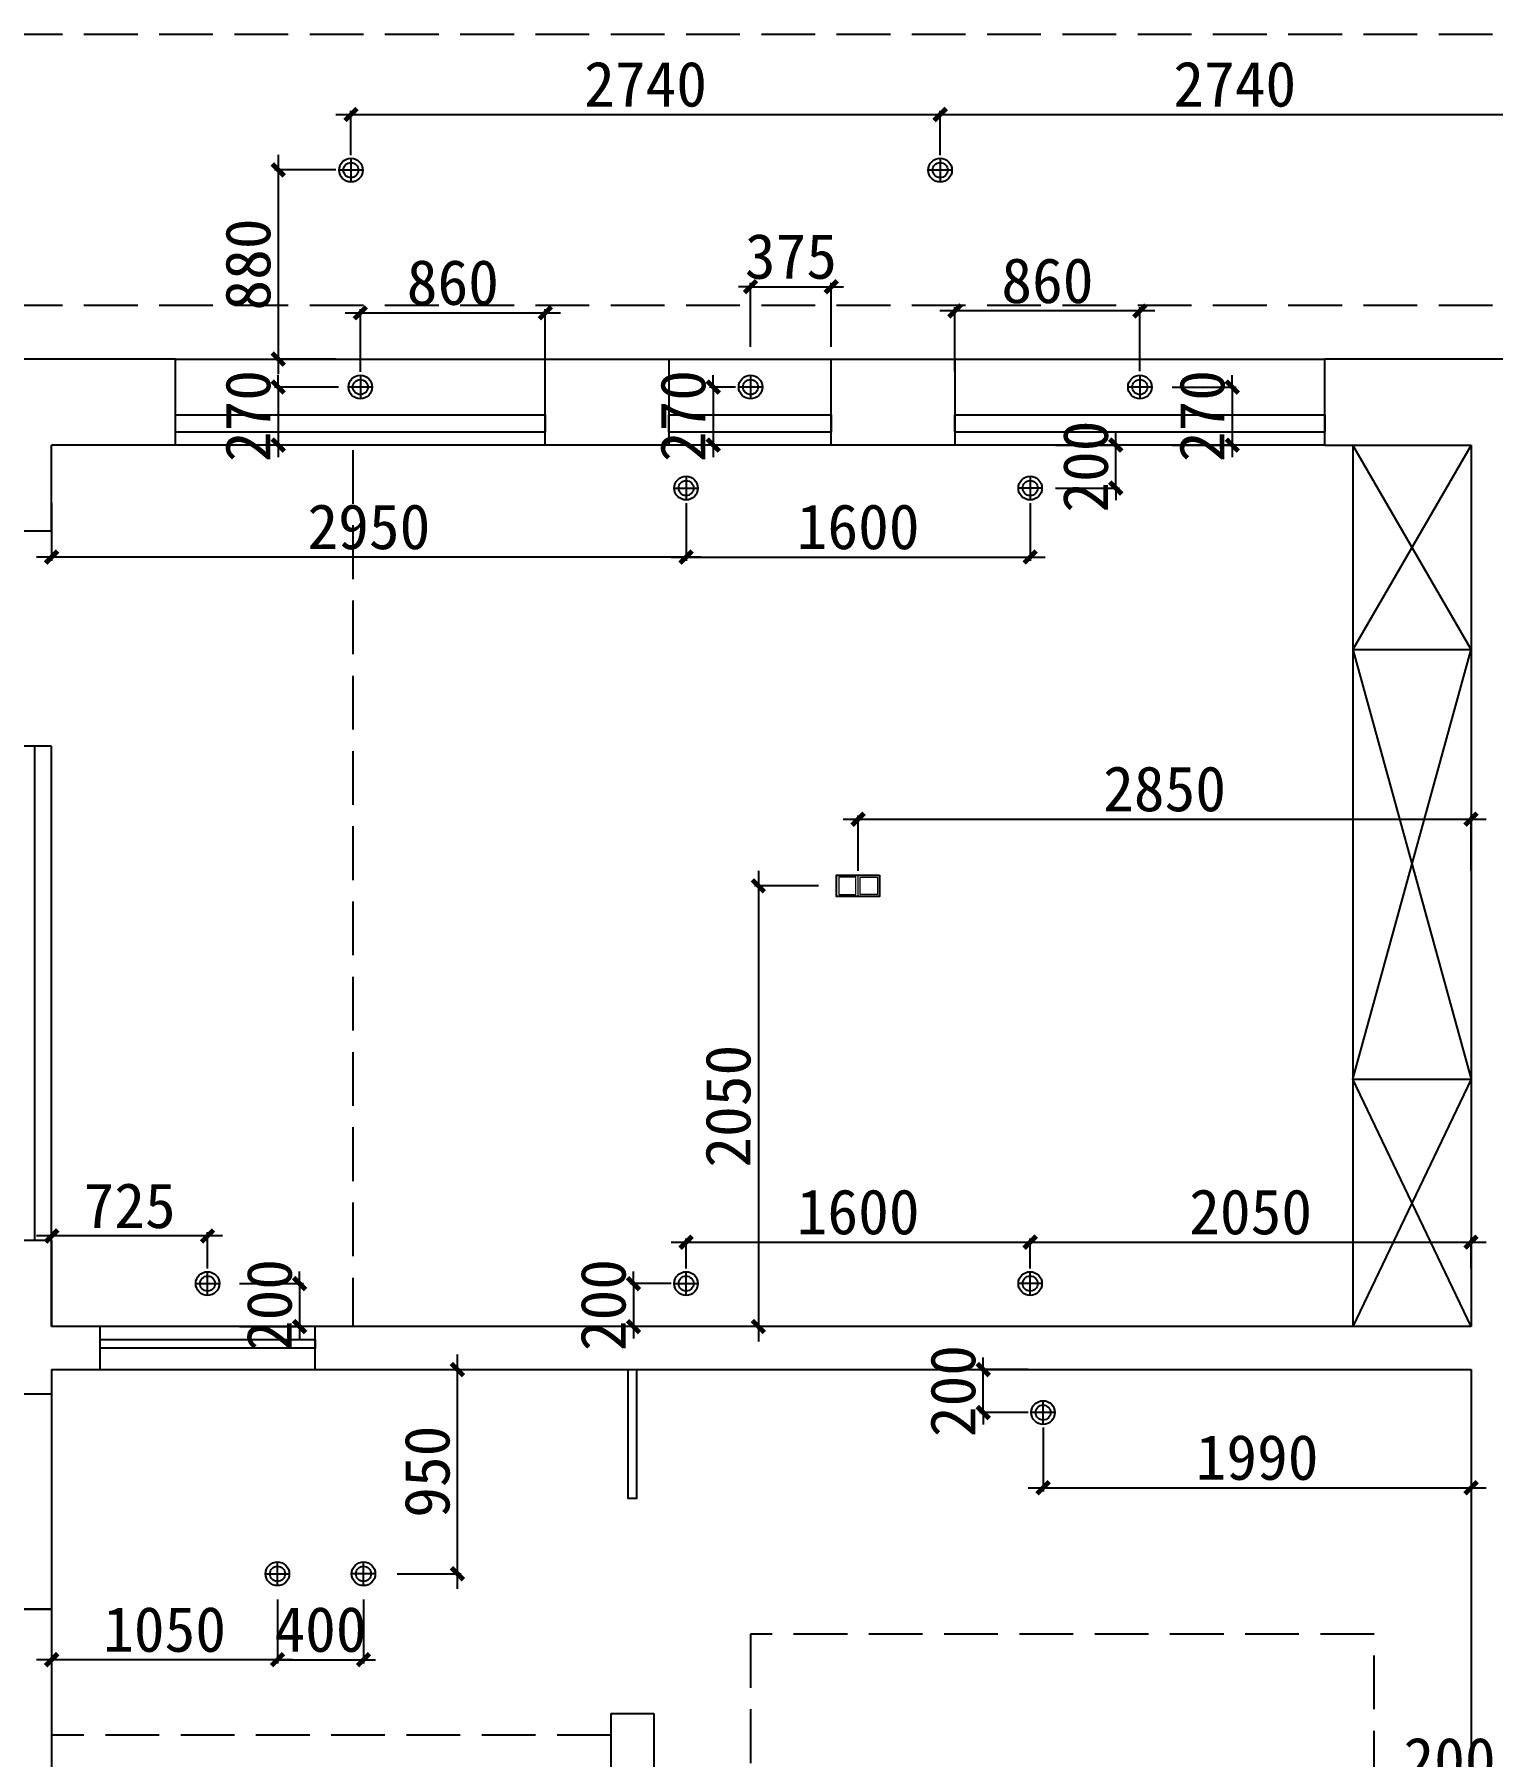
# Model space of a CAD drawing. Header units: millimetres. Extents: x 561810 to 956823, y -438984 to -391712.
# Drawn here: x 779762 to 786542, y -411003 to -402993 of the extents above; entities that cross this region are included whole.
import ezdxf

# ---------------------------------------------------------------- set-up
doc = ezdxf.new("R2010")
doc.units = ezdxf.units.MM
doc.header["$LTSCALE"] = 10
doc.header["$MEASUREMENT"] = 0
doc.linetypes.add('DASH', pattern=[0.35, 0.25, -0.1])
doc.layers.get('0').update_dxf_attribs({"linetype": 'CONTINUOUS'})
doc.layers.get('DEFPOINTS').update_dxf_attribs({"color": 1, "linetype": 'CONTINUOUS'})
for name, color, linetype in [('4-P灯具', 142, 'CONTINUOUS'), ('WALL', 7, 'CONTINUOUS'), ('WINDOW', 4, 'CONTINUOUS'), ('填充', 8, 'CONTINUOUS')]:
    doc.layers.add(name, color=color, linetype=linetype)
doc.layers.add('细线', color=250, linetype='CONTINUOUS', lineweight=5)
doc.styles.add('施洛华标注样式', font='')
doc.styles.get('施洛华标注样式').set_extended_font_data('SimSun')
doc.dimstyles.new('外标尺寸', dxfattribs={"dimscale": 70, "dimtxt": 3, "dimasz": 0.8, "dimexe": 0.25, "dimexo": 1, "dimgap": 0.5, "dimtad": 1, "dimdec": 0, "dimtxsty": '施洛华标注样式', "dimblk": 'ARCHTICK', "dimcen": 1.5, "dimdle": 1, "dimclrd": 250, "dimclre": 250, "dimclrt": 62, "dimadec": 0, "dimazin": 0, "dimtfac": 1, "dimtdec": 0, "dimtix": 1, "dimtmove": 1, "dimatfit": 3, "dimldrblk": 'ARCHTICK', "dimfxl": 0, "dimarcsym": 0})

# ---------------------------------------------------------------- blocks, each defined once
blk = doc.blocks.new('_ARCHTICK')
at = {"color": 0, "linetype": 'ByBlock', "const_width": 0.4}
blk.add_lwpolyline([(-0.5, -0.5), (0.5, 0.5)], dxfattribs=at)
blk = doc.blocks.new('*D124')
at = {"color": 250, "lineweight": -2}
for p, q in [((780891.6, -410272.2), (780891.6, -410569.7)), ((781291.6, -410272.2), (781291.6, -410569.7)), ((780891.6, -410552.2), (780835.6, -410552.2)), ((780891.6, -410552.2), (781291.6, -410552.2)), ((781291.6, -410552.2), (781347.6, -410552.2))]:
    blk.add_line(p, q, dxfattribs=at)
at = {"layer": 'DEFPOINTS', "color": 0}
for p in [(780891.6, -410152.8), (781291.6, -410152.8), (781291.6, -410552.2)]:
    blk.add_point(p, dxfattribs=at)
at = {"color": 250, "lineweight": -2, "xscale": 56, "yscale": 56, "zscale": 56}
blk.add_blockref('_ARCHTICK', (780891.6, -410552.2), dxfattribs=at)
at = {"color": 250, "lineweight": -2, "xscale": 56, "yscale": 56, "zscale": 56, "rotation": 180}
blk.add_blockref('_ARCHTICK', (781291.6, -410552.2), dxfattribs=at)
at = {"color": 62, "insert": (781091.6, -410412.2), "char_height": 210, "attachment_point": 5, "style": '施洛华标注样式'}
blk.add_mtext('400', dxfattribs=at)
blk = doc.blocks.new('*D125')
at = {"color": 250, "lineweight": -2}
for p, q in [((779841.6, -410272.2), (779841.6, -410569.7)), ((780891.6, -410272.2), (780891.6, -410569.7)), ((780961.6, -410552.2), (779771.6, -410552.2))]:
    blk.add_line(p, q, dxfattribs=at)
at = {"layer": 'DEFPOINTS', "color": 0}
for p in [(779841.6, -410152.8), (780891.6, -410152.8), (779841.6, -410552.2)]:
    blk.add_point(p, dxfattribs=at)
at = {"color": 250, "lineweight": -2, "xscale": 56, "yscale": 56, "zscale": 56, "rotation": 180}
blk.add_blockref('_ARCHTICK', (779841.6, -410552.2), dxfattribs=at)
at = {"color": 250, "lineweight": -2, "xscale": 56, "yscale": 56, "zscale": 56}
blk.add_blockref('_ARCHTICK', (780891.6, -410552.2), dxfattribs=at)
at = {"color": 62, "insert": (780366.6, -410412.2), "char_height": 210, "attachment_point": 5, "style": '施洛华标注样式'}
blk.add_mtext('1050', dxfattribs=at)
blk = doc.blocks.new('*D126')
at = {"color": 250, "lineweight": -2}
for p, q in [((781728.4, -410222.8), (781728.4, -409132.8)), ((781448.4, -409202.8), (781745.9, -409202.8)), ((781448.4, -410152.8), (781745.9, -410152.8))]:
    blk.add_line(p, q, dxfattribs=at)
at = {"layer": 'DEFPOINTS', "color": 0}
for p in [(781291.6, -409202.8), (781728.4, -409202.8), (781291.6, -410152.8)]:
    blk.add_point(p, dxfattribs=at)
at = {"color": 250, "lineweight": -2, "xscale": 56, "yscale": 56, "zscale": 56}
for p, rotation in [((781728.4, -409202.8), 90), ((781728.4, -410152.8), 270)]:
    blk.add_blockref('_ARCHTICK', p, dxfattribs=dict(at, rotation=rotation))
at = {"color": 62, "insert": (781588.4, -409677.8), "char_height": 210, "attachment_point": 5, "rotation": 90, "style": '施洛华标注样式'}
blk.add_mtext('950', dxfattribs=at)
blk = doc.blocks.new('*D127')
at = {"color": 250, "lineweight": -2}
for p, q in [((784173.3, -409202.8), (784173.3, -409146.8)), ((784381.6, -409202.8), (784155.8, -409202.8)), ((784173.3, -409402.8), (784173.3, -409202.8)), ((784381.6, -409402.8), (784155.8, -409402.8)), ((784173.3, -409402.8), (784173.3, -409458.8))]:
    blk.add_line(p, q, dxfattribs=at)
at = {"layer": 'DEFPOINTS', "color": 0}
for p in [(784173.3, -409202.8), (784451.6, -409202.8), (784451.6, -409402.8)]:
    blk.add_point(p, dxfattribs=at)
at = {"color": 250, "lineweight": -2, "xscale": 56, "yscale": 56, "zscale": 56}
for p, rotation in [((784173.3, -409202.8), 270), ((784173.3, -409402.8), 90)]:
    blk.add_blockref('_ARCHTICK', p, dxfattribs=dict(at, rotation=rotation))
at = {"color": 62, "insert": (784033.3, -409302.8), "char_height": 210, "attachment_point": 5, "rotation": 90, "style": '施洛华标注样式'}
blk.add_mtext('200', dxfattribs=at)
blk = doc.blocks.new('*D128')
at = {"color": 250, "lineweight": -2}
for p, q in [((784451.6, -409472.8), (784451.6, -409769.8)), ((786441.6, -409472.8), (786441.6, -409769.8)), ((784381.6, -409752.3), (786511.6, -409752.3))]:
    blk.add_line(p, q, dxfattribs=at)
at = {"layer": 'DEFPOINTS', "color": 0}
for p in [(784451.6, -409402.8), (786441.6, -409402.8), (786441.6, -409752.3)]:
    blk.add_point(p, dxfattribs=at)
at = {"color": 250, "lineweight": -2, "xscale": 56, "yscale": 56, "zscale": 56, "rotation": 180}
blk.add_blockref('_ARCHTICK', (784451.6, -409752.3), dxfattribs=at)
at = {"color": 250, "lineweight": -2, "xscale": 56, "yscale": 56, "zscale": 56}
blk.add_blockref('_ARCHTICK', (786441.6, -409752.3), dxfattribs=at)
at = {"color": 62, "insert": (785446.6, -409612.3), "char_height": 210, "attachment_point": 5, "style": '施洛华标注样式'}
blk.add_mtext('1990', dxfattribs=at)
blk = doc.blocks.new('*D129')
at = {"color": 250, "lineweight": -2}
for p, q in [((786241.6, -411313.3), (786241.6, -411143.4)), ((786441.6, -411313.3), (786441.6, -411143.4)), ((786241.6, -411160.9), (786185.6, -411160.9)), ((786241.6, -411160.9), (786441.6, -411160.9)), ((786441.6, -411160.9), (786497.6, -411160.9))]:
    blk.add_line(p, q, dxfattribs=at)
at = {"layer": 'DEFPOINTS', "color": 0}
for p in [(786441.6, -411160.9), (786241.6, -411383.3), (786441.6, -411383.3)]:
    blk.add_point(p, dxfattribs=at)
at = {"color": 250, "lineweight": -2, "xscale": 56, "yscale": 56, "zscale": 56}
blk.add_blockref('_ARCHTICK', (786241.6, -411160.9), dxfattribs=at)
at = {"color": 250, "lineweight": -2, "xscale": 56, "yscale": 56, "zscale": 56, "rotation": 180}
blk.add_blockref('_ARCHTICK', (786441.6, -411160.9), dxfattribs=at)
at = {"color": 62, "insert": (786341.6, -411020.9), "char_height": 210, "attachment_point": 5, "style": '施洛华标注样式'}
blk.add_mtext('200', dxfattribs=at)
blk = doc.blocks.new('*D134')
at = {"color": 250, "lineweight": -2}
for p, q in [((780636.6, -408581.5), (779771.6, -408581.5)), ((779841.6, -408732.8), (779841.6, -408564)), ((780566.6, -408732.8), (780566.6, -408564))]:
    blk.add_line(p, q, dxfattribs=at)
at = {"layer": 'DEFPOINTS', "color": 0}
for p in [(779841.6, -408581.5), (779841.6, -408802.8), (780566.6, -408802.8)]:
    blk.add_point(p, dxfattribs=at)
at = {"color": 250, "lineweight": -2, "xscale": 56, "yscale": 56, "zscale": 56, "rotation": 180}
blk.add_blockref('_ARCHTICK', (779841.6, -408581.5), dxfattribs=at)
at = {"color": 250, "lineweight": -2, "xscale": 56, "yscale": 56, "zscale": 56}
blk.add_blockref('_ARCHTICK', (780566.6, -408581.5), dxfattribs=at)
at = {"color": 62, "insert": (780204.1, -408441.5), "char_height": 210, "attachment_point": 5, "style": '施洛华标注样式'}
blk.add_mtext('725', dxfattribs=at)
blk = doc.blocks.new('*D135')
at = {"color": 250, "lineweight": -2}
for p, q in [((780994.7, -408802.8), (780994.7, -408746.8)), ((780714.7, -408802.8), (781012.2, -408802.8)), ((780994.7, -408802.8), (780994.7, -409002.8)), ((780714.7, -409002.8), (781012.2, -409002.8)), ((780994.7, -409002.8), (780994.7, -409058.8))]:
    blk.add_line(p, q, dxfattribs=at)
at = {"layer": 'DEFPOINTS', "color": 0}
for p in [(780566.6, -408802.8), (780566.6, -409002.8), (780994.7, -409002.8)]:
    blk.add_point(p, dxfattribs=at)
at = {"color": 250, "lineweight": -2, "xscale": 56, "yscale": 56, "zscale": 56}
for p, rotation in [((780994.7, -408802.8), 270), ((780994.7, -409002.8), 90)]:
    blk.add_blockref('_ARCHTICK', p, dxfattribs=dict(at, rotation=rotation))
at = {"color": 62, "insert": (780854.7, -408902.8), "char_height": 210, "attachment_point": 5, "rotation": 90, "style": '施洛华标注样式'}
blk.add_mtext('200', dxfattribs=at)
blk = doc.blocks.new('*D140')
at = {"color": 250, "lineweight": -2}
for p, q in [((781163.3, -403622.8), (780877.7, -403622.8)), ((780895.2, -403552.8), (780895.2, -404572.8)), ((781163.3, -404502.8), (780877.7, -404502.8))]:
    blk.add_line(p, q, dxfattribs=at)
at = {"layer": 'DEFPOINTS', "color": 0}
for p in [(781233.3, -403622.8), (780895.2, -404502.8), (781233.3, -404502.8)]:
    blk.add_point(p, dxfattribs=at)
at = {"color": 250, "lineweight": -2, "xscale": 56, "yscale": 56, "zscale": 56}
for p, rotation in [((780895.2, -403622.8), 90), ((780895.2, -404502.8), 270)]:
    blk.add_blockref('_ARCHTICK', p, dxfattribs=dict(at, rotation=rotation))
at = {"color": 62, "insert": (780755.2, -404062.8), "char_height": 210, "attachment_point": 5, "rotation": 90, "style": '施洛华标注样式'}
blk.add_mtext('880', dxfattribs=at)
blk = doc.blocks.new('*D141')
at = {"color": 250, "lineweight": -2}
for p, q in [((781163.3, -403365), (784042.9, -403365)), ((781233.3, -403553.8), (781233.3, -403347.5)), ((783972.9, -403553.8), (783972.9, -403347.5))]:
    blk.add_line(p, q, dxfattribs=at)
at = {"layer": 'DEFPOINTS', "color": 0}
for p in [(783972.9, -403365), (781233.3, -403623.8), (783972.9, -403623.8)]:
    blk.add_point(p, dxfattribs=at)
at = {"color": 250, "lineweight": -2, "xscale": 56, "yscale": 56, "zscale": 56, "rotation": 180}
blk.add_blockref('_ARCHTICK', (781233.3, -403365), dxfattribs=at)
at = {"color": 250, "lineweight": -2, "xscale": 56, "yscale": 56, "zscale": 56}
blk.add_blockref('_ARCHTICK', (783972.9, -403365), dxfattribs=at)
at = {"color": 62, "insert": (782603.1, -403225), "char_height": 210, "attachment_point": 5, "style": '施洛华标注样式'}
blk.add_mtext('2740', dxfattribs=at)
blk = doc.blocks.new('*D142')
at = {"color": 250, "lineweight": -2}
for p, q in [((783902.9, -403365), (786782.6, -403365)), ((783972.9, -403553.8), (783972.9, -403347.5)), ((786712.6, -403553.8), (786712.6, -403347.5))]:
    blk.add_line(p, q, dxfattribs=at)
at = {"layer": 'DEFPOINTS', "color": 0}
for p in [(786712.6, -403365), (783972.9, -403623.8), (786712.6, -403623.8)]:
    blk.add_point(p, dxfattribs=at)
at = {"color": 250, "lineweight": -2, "xscale": 56, "yscale": 56, "zscale": 56, "rotation": 180}
blk.add_blockref('_ARCHTICK', (783972.9, -403365), dxfattribs=at)
at = {"color": 250, "lineweight": -2, "xscale": 56, "yscale": 56, "zscale": 56}
blk.add_blockref('_ARCHTICK', (786712.6, -403365), dxfattribs=at)
at = {"color": 62, "insert": (785342.8, -403225), "char_height": 210, "attachment_point": 5, "style": '施洛华标注样式'}
blk.add_mtext('2740', dxfattribs=at)
blk = doc.blocks.new('*D175')
at = {"color": 250, "lineweight": -2}
for p, q in [((782791.6, -405172.8), (782791.6, -405441)), ((784391.6, -405172.8), (784391.6, -405441)), ((782721.6, -405423.5), (784461.6, -405423.5))]:
    blk.add_line(p, q, dxfattribs=at)
at = {"layer": 'DEFPOINTS', "color": 0}
for p in [(782791.6, -405102.8), (784391.6, -405102.8), (784391.6, -405423.5)]:
    blk.add_point(p, dxfattribs=at)
at = {"color": 250, "lineweight": -2, "xscale": 56, "yscale": 56, "zscale": 56, "rotation": 180}
blk.add_blockref('_ARCHTICK', (782791.6, -405423.5), dxfattribs=at)
at = {"color": 250, "lineweight": -2, "xscale": 56, "yscale": 56, "zscale": 56}
blk.add_blockref('_ARCHTICK', (784391.6, -405423.5), dxfattribs=at)
at = {"color": 62, "insert": (783591.6, -405283.5), "char_height": 210, "attachment_point": 5, "style": '施洛华标注样式'}
blk.add_mtext('1600', dxfattribs=at)
blk = doc.blocks.new('*D176')
at = {"color": 250, "lineweight": -2}
for p, q in [((784509.9, -404902.8), (784807.4, -404902.8)), ((784789.9, -404902.8), (784789.9, -404846.8)), ((784789.9, -405102.8), (784789.9, -404902.8)), ((784509.9, -405102.8), (784807.4, -405102.8)), ((784789.9, -405102.8), (784789.9, -405158.8))]:
    blk.add_line(p, q, dxfattribs=at)
at = {"layer": 'DEFPOINTS', "color": 0}
for p in [(784391.6, -404902.8), (784789.9, -404902.8), (784391.6, -405102.8)]:
    blk.add_point(p, dxfattribs=at)
at = {"color": 250, "lineweight": -2, "xscale": 56, "yscale": 56, "zscale": 56}
for p, rotation in [((784789.9, -404902.8), 270), ((784789.9, -405102.8), 90)]:
    blk.add_blockref('_ARCHTICK', p, dxfattribs=dict(at, rotation=rotation))
at = {"color": 62, "insert": (784649.9, -405002.8), "char_height": 210, "attachment_point": 5, "rotation": 90, "style": '施洛华标注样式'}
blk.add_mtext('200', dxfattribs=at)
blk = doc.blocks.new('*D177')
at = {"color": 250, "lineweight": -2}
for p, q in [((779841.6, -405172.8), (779841.6, -405441)), ((782791.6, -405172.8), (782791.6, -405441)), ((782861.6, -405423.5), (779771.6, -405423.5))]:
    blk.add_line(p, q, dxfattribs=at)
at = {"layer": 'DEFPOINTS', "color": 0}
for p in [(779841.6, -405102.8), (782791.6, -405102.8), (779841.6, -405423.5)]:
    blk.add_point(p, dxfattribs=at)
at = {"color": 250, "lineweight": -2, "xscale": 56, "yscale": 56, "zscale": 56, "rotation": 180}
blk.add_blockref('_ARCHTICK', (779841.6, -405423.5), dxfattribs=at)
at = {"color": 250, "lineweight": -2, "xscale": 56, "yscale": 56, "zscale": 56}
blk.add_blockref('_ARCHTICK', (782791.6, -405423.5), dxfattribs=at)
at = {"color": 62, "insert": (781316.6, -405283.5), "char_height": 210, "attachment_point": 5, "style": '施洛华标注样式'}
blk.add_mtext('2950', dxfattribs=at)
blk = doc.blocks.new('*D178')
at = {"color": 250, "lineweight": -2}
for p, q in [((782721.6, -408610.3), (784461.6, -408610.3)), ((782791.6, -408732.8), (782791.6, -408592.8)), ((784391.6, -408732.8), (784391.6, -408592.8))]:
    blk.add_line(p, q, dxfattribs=at)
at = {"layer": 'DEFPOINTS', "color": 0}
for p in [(784391.6, -408610.3), (782791.6, -408802.8), (784391.6, -408802.8)]:
    blk.add_point(p, dxfattribs=at)
at = {"color": 250, "lineweight": -2, "xscale": 56, "yscale": 56, "zscale": 56, "rotation": 180}
blk.add_blockref('_ARCHTICK', (782791.6, -408610.3), dxfattribs=at)
at = {"color": 250, "lineweight": -2, "xscale": 56, "yscale": 56, "zscale": 56}
blk.add_blockref('_ARCHTICK', (784391.6, -408610.3), dxfattribs=at)
at = {"color": 62, "insert": (783591.6, -408470.3), "char_height": 210, "attachment_point": 5, "style": '施洛华标注样式'}
blk.add_mtext('1600', dxfattribs=at)
blk = doc.blocks.new('*D179')
at = {"color": 250, "lineweight": -2}
for p, q in [((782547.1, -408802.8), (782547.1, -408746.8)), ((782721.6, -408802.8), (782529.6, -408802.8)), ((782547.1, -408802.8), (782547.1, -409002.8)), ((782721.6, -409002.8), (782529.6, -409002.8)), ((782547.1, -409002.8), (782547.1, -409058.8))]:
    blk.add_line(p, q, dxfattribs=at)
at = {"layer": 'DEFPOINTS', "color": 0}
for p in [(782791.6, -408802.8), (782547.1, -409002.8), (782791.6, -409002.8)]:
    blk.add_point(p, dxfattribs=at)
at = {"color": 250, "lineweight": -2, "xscale": 56, "yscale": 56, "zscale": 56}
for p, rotation in [((782547.1, -408802.8), 270), ((782547.1, -409002.8), 90)]:
    blk.add_blockref('_ARCHTICK', p, dxfattribs=dict(at, rotation=rotation))
at = {"color": 62, "insert": (782407.1, -408902.8), "char_height": 210, "attachment_point": 5, "rotation": 90, "style": '施洛华标注样式'}
blk.add_mtext('200', dxfattribs=at)
blk = doc.blocks.new('*D180')
at = {"color": 250, "lineweight": -2}
for p, q in [((784321.6, -408610.3), (786511.6, -408610.3)), ((784391.6, -408732.8), (784391.6, -408592.8)), ((786441.6, -408732.8), (786441.6, -408592.8))]:
    blk.add_line(p, q, dxfattribs=at)
at = {"layer": 'DEFPOINTS', "color": 0}
for p in [(786441.6, -408610.3), (784391.6, -408802.8), (786441.6, -408802.8)]:
    blk.add_point(p, dxfattribs=at)
at = {"color": 250, "lineweight": -2, "xscale": 56, "yscale": 56, "zscale": 56, "rotation": 180}
blk.add_blockref('_ARCHTICK', (784391.6, -408610.3), dxfattribs=at)
at = {"color": 250, "lineweight": -2, "xscale": 56, "yscale": 56, "zscale": 56}
blk.add_blockref('_ARCHTICK', (786441.6, -408610.3), dxfattribs=at)
at = {"color": 62, "insert": (785416.6, -408470.3), "char_height": 210, "attachment_point": 5, "style": '施洛华标注样式'}
blk.add_mtext('2050', dxfattribs=at)
blk = doc.blocks.new('*D181')
at = {"color": 250, "lineweight": -2}
for p, q in [((783127.6, -406882.8), (783127.6, -409072.8)), ((783407.6, -406952.8), (783110.1, -406952.8)), ((783407.6, -409002.8), (783110.1, -409002.8))]:
    blk.add_line(p, q, dxfattribs=at)
at = {"layer": 'DEFPOINTS', "color": 0}
for p in [(783591.6, -406952.8), (783127.6, -409002.8), (783591.6, -409002.8)]:
    blk.add_point(p, dxfattribs=at)
at = {"color": 250, "lineweight": -2, "xscale": 56, "yscale": 56, "zscale": 56}
for p, rotation in [((783127.6, -406952.8), 90), ((783127.6, -409002.8), 270)]:
    blk.add_blockref('_ARCHTICK', p, dxfattribs=dict(at, rotation=rotation))
at = {"color": 62, "insert": (782987.6, -407977.8), "char_height": 210, "attachment_point": 5, "rotation": 90, "style": '施洛华标注样式'}
blk.add_mtext('2050', dxfattribs=at)
blk = doc.blocks.new('*D182')
at = {"color": 250, "lineweight": -2}
for p, q in [((783521.6, -406642.7), (786511.6, -406642.7)), ((783591.6, -406882.8), (783591.6, -406625.2)), ((786441.6, -406882.8), (786441.6, -406625.2))]:
    blk.add_line(p, q, dxfattribs=at)
at = {"layer": 'DEFPOINTS', "color": 0}
for p in [(786441.6, -406642.7), (783591.6, -406952.8), (786441.6, -406952.8)]:
    blk.add_point(p, dxfattribs=at)
at = {"color": 250, "lineweight": -2, "xscale": 56, "yscale": 56, "zscale": 56, "rotation": 180}
blk.add_blockref('_ARCHTICK', (783591.6, -406642.7), dxfattribs=at)
at = {"color": 250, "lineweight": -2, "xscale": 56, "yscale": 56, "zscale": 56}
blk.add_blockref('_ARCHTICK', (786441.6, -406642.7), dxfattribs=at)
at = {"color": 62, "insert": (785016.6, -406502.7), "char_height": 210, "attachment_point": 5, "style": '施洛华标注样式'}
blk.add_mtext('2850', dxfattribs=at)
blk = doc.blocks.new('*D183')
at = {"color": 250, "lineweight": -2}
for p, q in [((781207, -404287.4), (782207, -404287.4)), ((781277, -404562.8), (781277, -404269.9)), ((782137, -404562.8), (782137, -404269.9))]:
    blk.add_line(p, q, dxfattribs=at)
at = {"layer": 'DEFPOINTS', "color": 0}
for p in [(782137, -404287.4), (781277, -404632.8), (782137, -404632.8)]:
    blk.add_point(p, dxfattribs=at)
at = {"color": 250, "lineweight": -2, "xscale": 56, "yscale": 56, "zscale": 56, "rotation": 180}
blk.add_blockref('_ARCHTICK', (781277, -404287.4), dxfattribs=at)
at = {"color": 250, "lineweight": -2, "xscale": 56, "yscale": 56, "zscale": 56}
blk.add_blockref('_ARCHTICK', (782137, -404287.4), dxfattribs=at)
at = {"color": 62, "insert": (781707, -404147.4), "char_height": 210, "attachment_point": 5, "style": '施洛华标注样式'}
blk.add_mtext('860', dxfattribs=at)
blk = doc.blocks.new('*D184')
at = {"color": 250, "lineweight": -2}
for p, q in [((780895.2, -404632.8), (780895.2, -404576.8)), ((781175.2, -404632.8), (780877.7, -404632.8)), ((780895.2, -404632.8), (780895.2, -404902.8)), ((781175.2, -404902.8), (780877.7, -404902.8)), ((780895.2, -404902.8), (780895.2, -404958.8))]:
    blk.add_line(p, q, dxfattribs=at)
at = {"layer": 'DEFPOINTS', "color": 0}
for p in [(781277, -404632.8), (780895.2, -404902.8), (781277, -404902.8)]:
    blk.add_point(p, dxfattribs=at)
at = {"color": 250, "lineweight": -2, "xscale": 56, "yscale": 56, "zscale": 56}
for p, rotation in [((780895.2, -404632.8), 270), ((780895.2, -404902.8), 90)]:
    blk.add_blockref('_ARCHTICK', p, dxfattribs=dict(at, rotation=rotation))
at = {"color": 62, "insert": (780755.2, -404767.8), "char_height": 210, "attachment_point": 5, "rotation": 90, "style": '施洛华标注样式'}
blk.add_mtext('270', dxfattribs=at)
blk = doc.blocks.new('*D185')
at = {"color": 250, "lineweight": -2}
for p, q in [((783091.4, -404166), (783035.4, -404166)), ((783091.4, -404446), (783091.4, -404148.5)), ((783091.4, -404166), (783466.9, -404166)), ((783466.9, -404446), (783466.9, -404148.5)), ((783466.9, -404166), (783522.9, -404166))]:
    blk.add_line(p, q, dxfattribs=at)
at = {"layer": 'DEFPOINTS', "color": 0}
for p in [(783466.9, -404166), (783091.4, -404632.8), (783466.9, -404632.8)]:
    blk.add_point(p, dxfattribs=at)
at = {"color": 250, "lineweight": -2, "xscale": 56, "yscale": 56, "zscale": 56}
blk.add_blockref('_ARCHTICK', (783091.4, -404166), dxfattribs=at)
at = {"color": 250, "lineweight": -2, "xscale": 56, "yscale": 56, "zscale": 56, "rotation": 180}
blk.add_blockref('_ARCHTICK', (783466.9, -404166), dxfattribs=at)
at = {"color": 62, "insert": (783279.1, -404026), "char_height": 210, "attachment_point": 5, "style": '施洛华标注样式'}
blk.add_mtext('375', dxfattribs=at)
blk = doc.blocks.new('*D186')
at = {"color": 250, "lineweight": -2}
for p, q in [((782918, -404632.8), (782918, -404576.8)), ((783021.4, -404632.8), (782900.5, -404632.8)), ((782918, -404632.8), (782918, -404902.8)), ((783019.4, -404902.8), (782900.5, -404902.8)), ((782918, -404902.8), (782918, -404958.8))]:
    blk.add_line(p, q, dxfattribs=at)
at = {"layer": 'DEFPOINTS', "color": 0}
for p in [(783091.4, -404632.8), (782918, -404902.8), (783089.4, -404902.8)]:
    blk.add_point(p, dxfattribs=at)
at = {"color": 250, "lineweight": -2, "xscale": 56, "yscale": 56, "zscale": 56}
for p, rotation in [((782918, -404632.8), 270), ((782918, -404902.8), 90)]:
    blk.add_blockref('_ARCHTICK', p, dxfattribs=dict(at, rotation=rotation))
at = {"color": 62, "insert": (782778, -404767.8), "char_height": 210, "attachment_point": 5, "rotation": 90, "style": '施洛华标注样式'}
blk.add_mtext('270', dxfattribs=at)
blk = doc.blocks.new('*D187')
at = {"color": 250, "lineweight": -2}
for p, q in [((784041.8, -404558.9), (784041.8, -404261.4)), ((784901.7, -404558.9), (784901.7, -404261.4)), ((784971.7, -404278.9), (783971.8, -404278.9))]:
    blk.add_line(p, q, dxfattribs=at)
at = {"layer": 'DEFPOINTS', "color": 0}
for p in [(784041.8, -404278.9), (784041.8, -404632.8), (784901.7, -404632.8)]:
    blk.add_point(p, dxfattribs=at)
at = {"color": 250, "lineweight": -2, "xscale": 56, "yscale": 56, "zscale": 56, "rotation": 180}
blk.add_blockref('_ARCHTICK', (784041.8, -404278.9), dxfattribs=at)
at = {"color": 250, "lineweight": -2, "xscale": 56, "yscale": 56, "zscale": 56}
blk.add_blockref('_ARCHTICK', (784901.7, -404278.9), dxfattribs=at)
at = {"color": 62, "insert": (784471.8, -404138.9), "char_height": 210, "attachment_point": 5, "style": '施洛华标注样式'}
blk.add_mtext('860', dxfattribs=at)
blk = doc.blocks.new('*D188')
at = {"color": 250, "lineweight": -2}
for p, q in [((785331.5, -404632.8), (785331.5, -404576.8)), ((785051.5, -404632.8), (785349, -404632.8)), ((785331.5, -404632.8), (785331.5, -404902.8)), ((785051.5, -404902.8), (785349, -404902.8)), ((785331.5, -404902.8), (785331.5, -404958.8))]:
    blk.add_line(p, q, dxfattribs=at)
at = {"layer": 'DEFPOINTS', "color": 0}
for p in [(784901.7, -404632.8), (784901.7, -404902.8), (785331.5, -404902.8)]:
    blk.add_point(p, dxfattribs=at)
at = {"color": 250, "lineweight": -2, "xscale": 56, "yscale": 56, "zscale": 56}
for p, rotation in [((785331.5, -404632.8), 270), ((785331.5, -404902.8), 90)]:
    blk.add_blockref('_ARCHTICK', p, dxfattribs=dict(at, rotation=rotation))
at = {"color": 62, "insert": (785191.5, -404767.8), "char_height": 210, "attachment_point": 5, "rotation": 90, "style": '施洛华标注样式'}
blk.add_mtext('270', dxfattribs=at)

msp = doc.modelspace()

# ---------------------------------------------------------------- linework, layer by layer
at = {"color": 250}
for p, q in [((780417, -404502.8), (782137, -404502.8)), ((782711.9, -404502.8), (783466.9, -404502.8)), ((784041.8, -404502.8), (785761.7, -404502.8)), ((785761.7, -404902.8), (780417, -404902.8))]:
    msp.add_line(p, q, dxfattribs=at)
for points in [[(786441.6, -404902.8), (785891.6, -405852.8), (786441.6, -407852.8), (785891.6, -409002.8)], [(786441.6, -409002.8), (785891.6, -407852.8), (786441.6, -405852.8), (785891.6, -404902.8)]]:
    msp.add_lwpolyline(points, dxfattribs=at)
at = {"layer": '4-P灯具', "color": 250, "ltscale": 20}
for p, q in [((781288.3, -403623.8), (781178.3, -403623.8)), ((781233.3, -403568.8), (781233.3, -403678.8)), ((784027.9, -403623.8), (783917.9, -403623.8)), ((783972.9, -403568.8), (783972.9, -403678.8)), ((781277, -404577.8), (781277, -404687.8)), ((783091.4, -404577.8), (783091.4, -404687.8)), ((784901.7, -404577.8), (784901.7, -404687.8)), ((781332, -404632.8), (781222, -404632.8)), ((783146.4, -404632.8), (783036.4, -404632.8)), ((784956.7, -404632.8), (784846.7, -404632.8)), ((782791.6, -405047.8), (782791.6, -405157.8)), ((784391.6, -405047.8), (784391.6, -405157.8)), ((782736.6, -405102.8), (782846.6, -405102.8)), ((784446.6, -405102.8), (784336.6, -405102.8)), ((780566.6, -408857.8), (780566.6, -408747.8)), ((782791.6, -408857.8), (782791.6, -408747.8)), ((784391.6, -408857.8), (784391.6, -408747.8)), ((780511.6, -408802.8), (780621.6, -408802.8)), ((782736.6, -408802.8), (782846.6, -408802.8)), ((784446.6, -408802.8), (784336.6, -408802.8)), ((784451.6, -409457.8), (784451.6, -409347.8)), ((784506.6, -409402.8), (784396.6, -409402.8)), ((780891.6, -410207.8), (780891.6, -410097.8)), ((781291.6, -410207.8), (781291.6, -410097.8)), ((780836.6, -410152.8), (780946.6, -410152.8)), ((781346.6, -410152.8), (781236.6, -410152.8))]:
    msp.add_line(p, q, dxfattribs=at)
at = {"layer": '4-P灯具', "color": 142}
msp.add_lwpolyline([(783691.6, -406902.8), (783691.6, -407002.8), (783491.6, -407002.8), (783491.6, -406902.8), (783691.6, -406902.8)], dxfattribs=at)
for centre in [(781233.3, -403623.8), (783972.9, -403623.8), (781277, -404632.8), (783091.4, -404632.8), (784901.7, -404632.8), (782791.6, -405102.8), (784391.6, -405102.8), (780566.6, -408802.8), (782791.6, -408802.8), (784391.6, -408802.8), (784451.6, -409402.8), (780891.6, -410152.8), (781291.6, -410152.8)]:
    msp.add_circle(centre, 55, dxfattribs=at)
at = {"layer": '4-P灯具', "color": 250, "ltscale": 20}
for centre in [(781233.3, -403623.8), (783972.9, -403623.8), (781277, -404632.8), (783091.4, -404632.8), (784901.7, -404632.8), (782791.6, -405102.8), (784391.6, -405102.8), (780566.6, -408802.8), (782791.6, -408802.8), (784391.6, -408802.8), (784451.6, -409402.8), (780891.6, -410152.8), (781291.6, -410152.8)]:
    msp.add_circle(centre, 35, dxfattribs=at)
at = {"layer": 'WALL'}
for p, q in [((780417, -404502.8), (779641.6, -404502.8)), ((780417, -404902.8), (780417, -404502.8)), ((782137, -404902.8), (782137, -404502.8)), ((787856.6, -404502.8), (785761.7, -404502.8)), ((785761.7, -404902.8), (785761.7, -404502.8)), ((779841.6, -405302.8), (779841.6, -404902.8)), ((780417, -404902.8), (779841.6, -404902.8)), ((785761.7, -404902.8), (786441.6, -404902.8)), ((786441.6, -404902.8), (786441.6, -409002.8)), ((779841.6, -405302.8), (779641.6, -405302.8)), ((779841.6, -406302.8), (779641.6, -406302.8)), ((779841.6, -409002.8), (779841.6, -406302.8)), ((779841.6, -408602.8), (779641.6, -408602.8)), ((779841.6, -408602.8), (779841.6, -409002.8)), ((780066.6, -409002.8), (779841.6, -409002.8)), ((780066.6, -409202.8), (780066.6, -409002.8)), ((786441.6, -409002.8), (781066.6, -409002.8)), ((781066.6, -409202.8), (781066.6, -409002.8)), ((781066.6, -409202.8), (781066.6, -409002.8)), ((779841.6, -409202.8), (779841.6, -409317.8)), ((779841.6, -409202.8), (780066.6, -409202.8)), ((779841.6, -409202.8), (779841.6, -409317.8)), ((781066.6, -409202.8), (786441.6, -409202.8)), ((786441.6, -409202.8), (786441.6, -414802.8)), ((779841.6, -409317.8), (779641.6, -409317.8)), ((779641.6, -410317.8), (779841.6, -410317.8)), ((779841.6, -410317.8), (779641.6, -410317.8)), ((779841.6, -410317.8), (779841.6, -414002.8)), ((782441.6, -410802.8), (782441.6, -413632.8)), ((782441.6, -410802.8), (782641.6, -410802.8)), ((782641.6, -410802.8), (782641.6, -413632.8))]:
    msp.add_line(p, q, dxfattribs=at)
for points in [[(782137, -404502.8), (782711.9, -404502.8), (782711.9, -404902.8), (782137, -404902.8)], [(783466.9, -404502.8), (784041.8, -404502.8), (784041.8, -404902.8), (783466.9, -404902.8)]]:
    msp.add_lwpolyline(points, close=True, dxfattribs=at)
at = {"layer": 'WINDOW'}
msp.add_line((779761.6, -406302.8), (779761.6, -408602.8), dxfattribs=at)
for points in [[(780417, -404762.8), (782137, -404762.8), (782137, -404842.8), (780417, -404842.8)], [(782711.9, -404762.8), (783466.9, -404762.8), (783466.9, -404842.8), (782711.9, -404842.8)], [(784041.8, -404762.8), (785761.7, -404762.8), (785761.7, -404842.8), (784041.8, -404842.8)], [(782561.6, -409202.8), (782561.6, -409802.8), (782521.6, -409802.8), (782521.6, -409202.8)]]:
    msp.add_lwpolyline(points, close=True, dxfattribs=at)
msp.add_lwpolyline([(780066.6, -409062.8), (781066.6, -409062.8), (781066.6, -409102.8), (780066.6, -409102.8), (780066.6, -409062.8)], dxfattribs=at)
at = {"layer": '填充', "color": 2, "linetype": 'DASH', "ltscale": 100}
for p, q in [((794941.6, -402992.8), (777591.6, -402992.8)), ((794941.6, -404252.8), (779391.6, -404252.8)), ((781241.6, -404925.8), (781241.6, -409002.8)), ((782441.6, -410902.8), (779841.6, -410902.8))]:
    msp.add_line(p, q, dxfattribs=at)
at = {"layer": '填充', "color": 250, "ltscale": 0.01}
for p, q in [((785891.6, -404902.8), (785891.6, -409002.8)), ((785891.6, -405852.8), (786441.6, -405852.8)), ((785891.6, -407852.8), (786441.6, -407852.8))]:
    msp.add_line(p, q, dxfattribs=at)
at = {"layer": '填充', "color": 142, "ltscale": 0.01}
for p, q in [((781066.6, -409002.8), (780066.6, -409002.8)), ((780066.6, -409202.8), (781066.6, -409202.8)), ((779841.6, -409317.8), (779841.6, -410317.8))]:
    msp.add_line(p, q, dxfattribs=at)
at = {"layer": '填充', "color": 2, "linetype": 'DASH', "ltscale": 100}
msp.add_lwpolyline([(783091.6, -413932.8), (785991.6, -413932.8), (785991.6, -410432.8), (783091.6, -410432.8)], close=True, dxfattribs=at)
at = {"layer": '细线', "color": 250, "lineweight": 5}
msp.add_line((783591.6, -407002.8), (783591.6, -406902.8), dxfattribs=at)
for points in [[(783501.6, -406912.8), (783501.6, -406992.8), (783581.6, -406992.8), (783581.6, -406912.8)], [(783681.6, -406912.8), (783681.6, -406992.8), (783601.6, -406992.8), (783601.6, -406912.8)]]:
    msp.add_lwpolyline(points, close=True, dxfattribs=at)

# ---------------------------------------------------------------- dimensions: what is measured, and where the dimension line sits
at = {"color": 1}
for base, p1, p2, picture, middle in [((783972.9, -403365), (781233.3, -403623.8), (783972.9, -403623.8), '*D141', (782603.1, -403225)), ((786712.6, -403365), (783972.9, -403623.8), (786712.6, -403623.8), '*D142', (785342.8, -403225)), ((783466.8585, -404166.0107), (783091.4, -404632.7551), (783466.8585, -404632.7551), '*D185', (783279.1292, -404026.0107)), ((782137, -404287.4), (781277, -404632.8), (782137, -404632.8), '*D183', (781707, -404147.4)), ((784041.8, -404278.9), (784901.7, -404632.8), (784041.8, -404632.8), '*D187', (784471.8, -404138.9)), ((779841.6, -405423.5), (782791.6, -405102.8), (779841.6, -405102.8), '*D177', (781316.6, -405283.5)), ((784391.6, -405423.5), (782791.6, -405102.8), (784391.6, -405102.8), '*D175', (783591.6, -405283.5)), ((786441.6, -406642.7), (783591.6, -406952.8), (786441.6, -406952.8), '*D182', (785016.6, -406502.7)), ((779841.6, -408581.5), (780566.6, -408802.8), (779841.6, -408802.8), '*D134', (780204.1, -408441.5)), ((784391.6, -408610.3), (782791.6, -408802.8), (784391.6, -408802.8), '*D178', (783591.6, -408470.3)), ((786441.6, -408610.3), (784391.6, -408802.8), (786441.6, -408802.8), '*D180', (785416.6, -408470.3)), ((786441.6, -409752.3), (784451.6, -409402.8), (786441.6, -409402.8), '*D128', (785446.6, -409612.3)), ((779841.6, -410552.2), (780891.6, -410152.8), (779841.6, -410152.8), '*D125', (780366.6, -410412.2)), ((781291.6, -410552.2), (780891.6, -410152.8), (781291.6, -410152.8), '*D124', (781091.6, -410412.2)), ((786441.6, -411160.9), (786241.6, -411383.3), (786441.6, -411383.3), '*D129', (786341.6, -411020.9))]:
    dim = msp.add_linear_dim(base=base, p1=p1, p2=p2, dimstyle='外标尺寸', dxfattribs=at)
    dim.commit()
    dim.dimension.update_dxf_attribs({"geometry": picture, "text_midpoint": middle})
for base, p1, p2, picture, middle in [((780895.2, -404502.8), (781233.3, -403622.8), (781233.3, -404502.8), '*D140', (780755.2, -404062.8)), ((780895.2, -404902.8), (781277, -404632.8), (781277, -404902.8), '*D184', (780755.2, -404767.8)), ((782918, -404902.8), (783091.4, -404632.8), (783089.4, -404902.8), '*D186', (782778, -404767.8)), ((785331.5, -404902.8), (784901.7, -404632.8), (784901.7, -404902.8), '*D188', (785191.5, -404767.8)), ((784789.9, -404902.8), (784391.6, -405102.8), (784391.6, -404902.8), '*D176', (784649.9, -405002.8)), ((783127.6, -409002.8), (783591.6, -406952.8), (783591.6, -409002.8), '*D181', (782987.6, -407977.8)), ((780994.7, -409002.8), (780566.6, -408802.8), (780566.6, -409002.8), '*D135', (780854.7, -408902.8)), ((782547.1, -409002.8), (782791.6, -408802.8), (782791.6, -409002.8), '*D179', (782407.1, -408902.8)), ((784173.3, -409202.8), (784451.6, -409402.8), (784451.6, -409202.8), '*D127', (784033.3, -409302.8)), ((781728.4, -409202.8), (781291.6, -410152.8), (781291.6, -409202.8), '*D126', (781588.4, -409677.8))]:
    dim = msp.add_linear_dim(base=base, p1=p1, p2=p2, angle=90, dimstyle='外标尺寸', dxfattribs=at)
    dim.commit()
    dim.dimension.update_dxf_attribs({"geometry": picture, "text_midpoint": middle})

doc.saveas('drawing.dxf')
